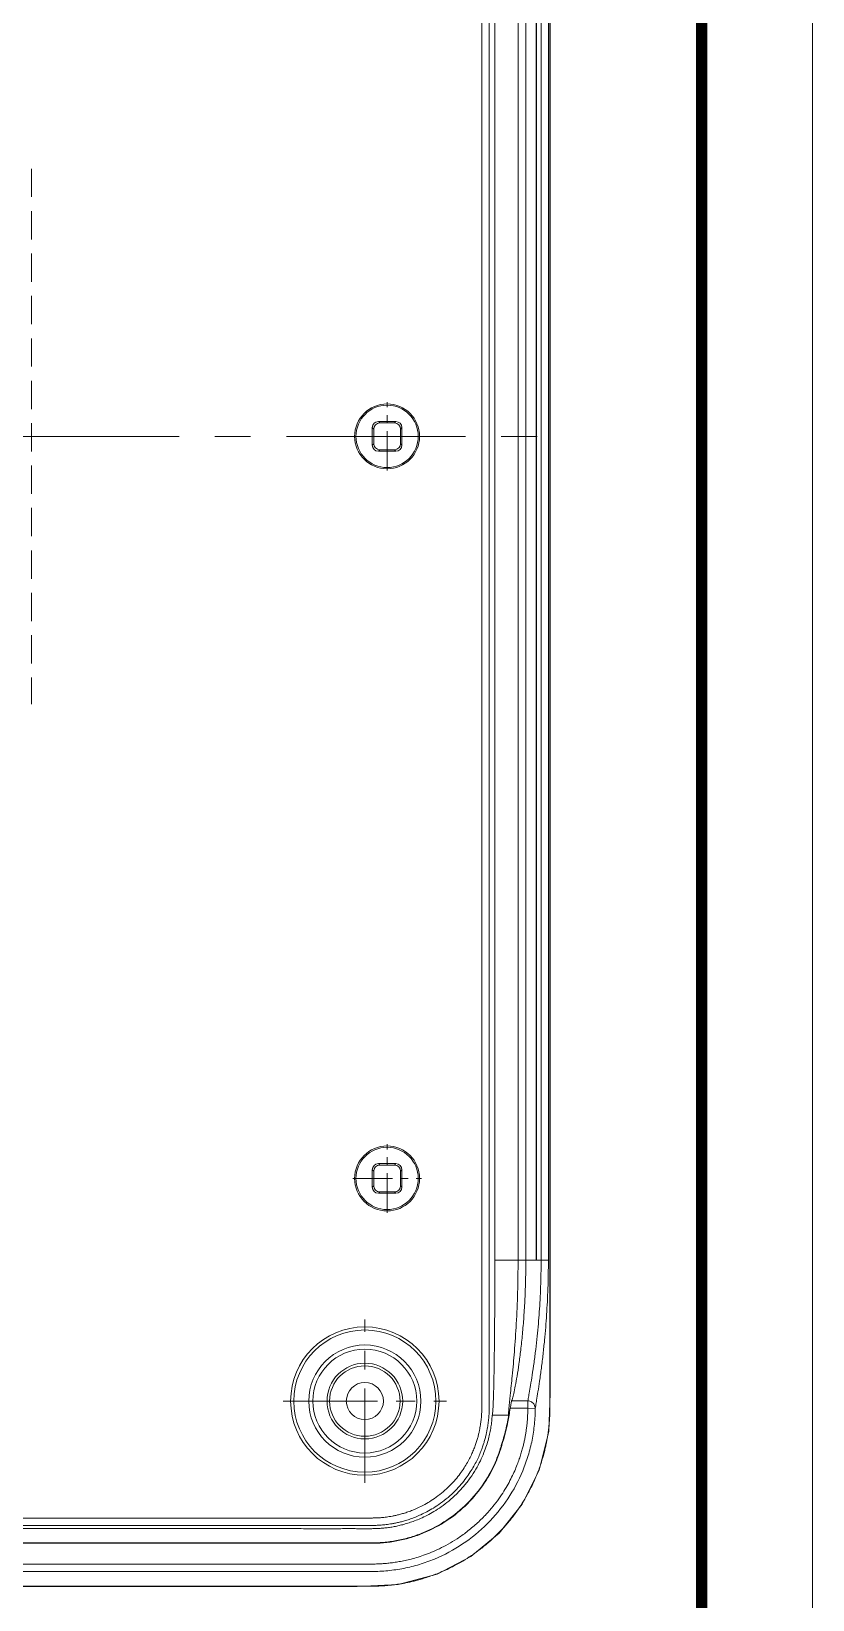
# Model space of a CAD drawing. Header units: millimetres. Extents: x 3219 to 3653, y 1046 to 1347.
# Drawn here: x 3600.7 to 3653.4, y 1161.7 to 1267.3 of the extents above; entities that cross this region are included whole.
import ezdxf

# ---------------------------------------------------------------- set-up
doc = ezdxf.new("R2010")
doc.units = ezdxf.units.MM
doc.linetypes.add('CENTER', pattern=[50.8, 31.75, -6.35, 6.35, -6.35])
doc.linetypes.add('HIDDEN', pattern=[9.525, 6.35, -3.175])
doc.layers.add('from', color=7, linetype='Continuous', lineweight=13)

# ---------------------------------------------------------------- blocks, each defined once
blk = doc.blocks.new('*u49')
at = {"color": 7, "linetype": 'Continuous'}
for p, q in [((47.473, 64.478), (47.473, -64.478)), ((47.5, -64.478), (47.5, 64.478)), ((43.763, 55.5), (43.763, -55.5)), ((45.325, -55.5), (45.325, 55.5)), ((45.861, -55.5), (45.861, 55.5)), ((46.548, 55.5), (46.548, -55.5)), ((46.561, 55.513), (46.561, -55.513)), ((46.879, 55.499), (46.879, -55.5)), ((47.371, 55.5), (47.371, -55.5)), ((35.5, -0.589), (35.5, 0.589)), ((35.596, 0.493), (35.5, 0.589)), ((35.596, -0.493), (35.596, 0.493)), ((36.007, 0.904), (35.911, 1)), ((35.911, 1), (37.089, 1)), ((36.007, 0.904), (36.993, 0.904)), ((36.993, 0.904), (37.089, 1)), ((37.404, 0.493), (37.5, 0.589)), ((37.404, 0.493), (37.404, -0.493)), ((37.5, 0.589), (37.5, -0.589)), ((35.596, -0.493), (35.5, -0.589)), ((36.007, -0.904), (35.911, -1)), ((37.089, -1), (35.911, -1)), ((36.993, -0.904), (36.007, -0.904)), ((36.993, -0.904), (37.089, -1)), ((37.404, -0.493), (37.5, -0.589)), ((35.5, -50.589), (35.5, -49.411)), ((35.596, -49.507), (35.5, -49.411)), ((35.596, -50.493), (35.596, -49.507)), ((36.007, -49.096), (35.911, -49)), ((35.911, -49), (37.089, -49)), ((36.007, -49.096), (36.993, -49.096)), ((36.993, -49.096), (37.089, -49)), ((37.404, -49.507), (37.5, -49.411)), ((37.404, -49.507), (37.404, -50.493)), ((37.5, -49.411), (37.5, -50.589)), ((35.596, -50.493), (35.5, -50.589)), ((37.404, -50.493), (37.5, -50.589)), ((36.007, -50.904), (35.911, -51)), ((37.089, -51), (35.911, -51)), ((36.993, -50.904), (36.007, -50.904)), ((36.993, -50.904), (37.089, -51)), ((43.763, -55.5), (45.325, -55.5)), ((45.848, -55.513), (45.325, -55.5)), ((45.848, -55.513), (45.861, -55.5)), ((46.561, -55.513), (45.848, -55.513)), ((46.548, -55.5), (45.861, -55.5)), ((46.561, -55.513), (46.548, -55.5)), ((47.371, -55.5), (46.879, -55.5)), ((45.982, -65.487), (44.8, -65.487)), ((45.982, -64.988), (44.894, -64.988)), ((45.982, -64.988), (45.982, -65.487)), ((45.982, -65.487), (46.482, -65.492)), ((47.392, -67.056), (47.5, -64.478)), ((47.473, -64.478), (47.473, -64.738)), ((47.5, -64.478), (47.473, -64.478)), ((43.584, -65.952), (44.693, -65.952)), ((44.611, -66.405), (44.638, -66.408)), ((44.353, -67.472), (44.38, -67.47)), ((46.74, -69.661), (47.392, -67.056)), ((44.199, -67.993), (44.226, -67.995)), ((45.596, -71.949), (46.74, -69.661)), ((44.047, -73.892), (45.596, -71.949)), ((42.143, -75.47), (44.047, -73.892)), ((39.881, -76.655), (42.143, -75.47)), ((37.24, -77.366), (39.881, -76.655)), ((-34.478, -77.5), (34.478, -77.5)), ((34.134, -77.472), (0, -77.473)), ((34.865, -77.474), (34.477, -77.473)), ((34.478, -77.5), (34.477, -77.473)), ((34.478, -77.5), (37.24, -77.366))]:
    blk.add_line(p, q, dxfattribs=at)
at = {"color": 3, "linetype": 'HIDDEN', "ltscale": 0.3}
blk.add_line((12.524, 18.034), (12.524, -18.034), dxfattribs=at)
at = {"color": 1, "linetype": 'CENTER', "ltscale": 0.084}
for p, q in [((36.5, -2.31), (36.5, 2.31)), ((34.19, 0), (38.81, 0)), ((36.5, -52.31), (36.5, -47.69)), ((34.19, -50), (38.81, -50))]:
    blk.add_line(p, q, dxfattribs=at)
at = {"color": 1, "linetype": 'CENTER', "ltscale": 0.380001}
blk.add_line((-47.5, 0), (47.5, 0), dxfattribs=at)
at = {"color": 1, "linetype": 'CENTER', "ltscale": 0.2}
for p, q in [((35, -70.5), (35, -59.5)), ((29.5, -65), (40.5, -65))]:
    blk.add_line(p, q, dxfattribs=at)
at = {"color": 7, "linetype": 'Continuous'}
for centre, radius in [((36.5, 0), 2.187), ((36.5, 0), 2.1), ((36.5, -50), 2.187), ((36.5, -50), 2.1), ((35, -65), 5), ((35, -65), 4.79), ((35, -65), 3.779), ((35, -65), 3.5), ((35, -65), 2.55), ((35, -65), 2.374), ((35, -65), 1.25)]:
    blk.add_circle(centre, radius, dxfattribs=at)
for centre, radius, start, end in [((-8.234, -56.619), 53.77, 349.51078, 350.50656), ((-30.692, -65.059), 78.166, 359.9695, 0.23502), ((34.782, -64.585), 9.997, 343.21585, 349.50636), ((34.808, -64.588), 9.997, 343.24315, 349.50902), ((-7.949, -56.67), 53.454, 349.5068, 350.00045), ((87.903, -80.606), 45.488, 163.21761, 163.90201), ((87.928, -80.58), 45.478, 163.2449, 163.93474), ((33.998, -213.652), 136.18, 89.79832, 89.94297), ((35.035, -5.576), 71.898, 269.86417, 269.98215)]:
    blk.add_arc(centre, radius, start, end, dxfattribs=at)
for centre, major_axis, start_param, end_param in [((35.912, 0.588), (0.291, -0.291), 2.3563468, 3.9268385), ((36.008, 0.492), (0.291, -0.291), 2.3563468, 3.9268385), ((36.992, 0.492), (-0.291, -0.291), 2.3563468, 3.9268385), ((37.088, 0.588), (0.291, 0.291), -0.7852459, 0.7852459), ((35.912, -0.588), (0.291, 0.291), 2.3563468, 3.9268385), ((36.008, -0.492), (0.291, 0.291), 2.3563468, 3.9268385), ((36.992, -0.492), (-0.291, 0.291), 2.3563468, 3.9268385), ((37.088, -0.588), (0.291, -0.291), -0.7852459, 0.7852459), ((35.912, -49.412), (0.291, -0.291), 2.3563468, 3.9268385), ((36.008, -49.508), (0.291, -0.291), 2.3563468, 3.9268385), ((36.992, -49.508), (-0.291, -0.291), 2.3563468, 3.9268385), ((37.088, -49.412), (0.291, 0.291), -0.7852459, 0.7852459), ((35.912, -50.588), (0.291, 0.291), 2.3563468, 3.9268385), ((36.008, -50.492), (0.291, 0.291), 2.3563468, 3.9268385), ((36.992, -50.492), (-0.291, 0.291), 2.3563468, 3.9268385), ((37.088, -50.588), (0.291, -0.291), -0.7852459, 0.7852459)]:
    blk.add_ellipse(centre, major_axis=major_axis, ratio=0.9996955, start_param=start_param, end_param=end_param, dxfattribs=at)
for points, start_tangent, end_tangent in [([(0, 73.379), (2.853, 73.379), (5.491, 73.379), (7.93, 73.379), (10.186, 73.379), (12.275, 73.379), (14.207, 73.379), (15.993, 73.379), (17.643, 73.379), (19.168, 73.379), (20.582, 73.379), (21.896, 73.379), (23.118, 73.379), (24.251, 73.379), (25.296, 73.379), (26.264, 73.379), (27.166, 73.379), (27.995, 73.379), (28.743, 73.379), (29.42, 73.379), (30.038, 73.379), (30.605, 73.379), (31.133, 73.379), (31.631, 73.379), (32.098, 73.379), (32.527, 73.379), (32.921, 73.379), (33.284, 73.379), (33.619, 73.379), (33.927, 73.379), (34.21, 73.379), (34.471, 73.379), (34.711, 73.38), (34.933, 73.381), (35.138, 73.381), (35.324, 73.38), (35.509, 73.379), (35.699, 73.375), (35.884, 73.369), (36.063, 73.358), (36.235, 73.343), (36.416, 73.323), (36.615, 73.297), (36.83, 73.263), (37.065, 73.219), (37.317, 73.163), (37.583, 73.094), (37.864, 73.011), (38.161, 72.91), (38.474, 72.79), (38.808, 72.644), (39.165, 72.467), (39.549, 72.25), (39.959, 71.986), (40.392, 71.666), (40.841, 71.281), (41.301, 70.82), (41.761, 70.269), (42.207, 69.621), (42.612, 68.875), (42.927, 68.115), (43.137, 67.421), (43.269, 66.79), (43.344, 66.222), (43.375, 65.705), (43.38, 65.245), (43.38, 64.757), (43.379, 64.204), (43.379, 63.594), (43.379, 62.924), (43.379, 62.188), (43.379, 61.378), (43.379, 60.488), (43.379, 59.517), (43.379, 58.467), (43.379, 57.348), (43.379, 56.144), (43.379, 54.838), (43.379, 53.413), (43.379, 51.88), (43.379, 50.232), (43.379, 48.45), (43.379, 46.529), (43.379, 44.458), (43.379, 42.228), (43.379, 39.831), (43.379, 37.249), (43.379, 34.463), (43.379, 31.46), (43.379, 28.225), (43.379, 24.737), (43.379, 20.979), (43.379, 16.929), (43.379, 12.564), (43.379, 7.861), (43.379, 2.793), (43.379, -2.67), (43.379, -8.523), (43.379, -14.292), (43.379, -19.432), (43.379, -23.947), (43.379, -27.973), (43.379, -31.574), (43.379, -34.816), (43.379, -37.743), (43.379, -40.394), (43.379, -42.807), (43.379, -45.013), (43.379, -47.027), (43.379, -48.869), (43.379, -50.552), (43.379, -52.089), (43.379, -53.507), (43.379, -54.813), (43.379, -56), (43.379, -57.086), (43.379, -58.088), (43.379, -59.027), (43.379, -59.895), (43.379, -60.666), (43.379, -61.349), (43.379, -61.956), (43.379, -62.498), (43.379, -62.985), (43.379, -63.424), (43.379, -63.823), (43.379, -64.19), (43.379, -64.532), (43.38, -64.848), (43.381, -65.136), (43.38, -65.401), (43.377, -65.646), (43.369, -65.873), (43.357, -66.073), (43.342, -66.249), (43.323, -66.417), (43.3, -66.59), (43.271, -66.781), (43.233, -66.991), (43.186, -67.218), (43.127, -67.462), (43.053, -67.728), (42.961, -68.015), (42.849, -68.325), (42.712, -68.658), (42.544, -69.016), (42.344, -69.389), (42.108, -69.777), (41.826, -70.183), (41.49, -70.606), (41.087, -71.044), (40.608, -71.488), (40.098, -71.889), (39.622, -72.206), (39.185, -72.457), (38.783, -72.655), (38.412, -72.815), (38.069, -72.943), (37.753, -73.045), (37.463, -73.126), (37.194, -73.191), (36.947, -73.242), (36.726, -73.28), (36.526, -73.309), (36.344, -73.332), (36.179, -73.348), (36.028, -73.36), (35.892, -73.368), (35.764, -73.374), (35.639, -73.377), (35.515, -73.379), (35.392, -73.38), (35.271, -73.38), (35.15, -73.381), (35.025, -73.381), (34.891, -73.381), (34.742, -73.38), (34.574, -73.38), (34.387, -73.379), (34.183, -73.379), (33.961, -73.379), (33.721, -73.379), (33.461, -73.379), (33.18, -73.379), (32.877, -73.379), (32.55, -73.379), (32.198, -73.379), (31.816, -73.379), (31.401, -73.379), (30.957, -73.379), (30.482, -73.379), (29.969, -73.379), (29.409, -73.379), (28.794, -73.379), (28.114, -73.379), (27.361, -73.379), (26.539, -73.379), (25.657, -73.379), (24.707, -73.379), (23.68, -73.379), (22.569, -73.379), (21.373, -73.379), (20.09, -73.379), (18.708, -73.379), (17.216, -73.379), (15.602, -73.379), (13.854, -73.379), (11.965, -73.379), (9.925, -73.379), (7.723, -73.379), (5.345, -73.379), (2.776, -73.379), (0, -73.379)], (1, 0), (-1, 0)), ([(0, 72.879), (2.853, 72.879), (5.491, 72.879), (7.93, 72.879), (10.186, 72.879), (12.275, 72.879), (14.207, 72.879), (15.993, 72.879), (17.643, 72.879), (19.168, 72.879), (20.582, 72.879), (21.896, 72.879), (23.118, 72.879), (24.251, 72.879), (25.296, 72.879), (26.264, 72.879), (27.166, 72.879), (27.995, 72.879), (28.743, 72.879), (29.42, 72.879), (30.037, 72.879), (30.605, 72.879), (31.133, 72.879), (31.631, 72.879), (32.098, 72.879), (32.527, 72.88), (32.921, 72.879), (33.284, 72.879), (33.618, 72.879), (33.927, 72.879), (34.211, 72.879), (34.473, 72.879), (34.713, 72.88), (34.934, 72.881), (35.137, 72.881), (35.321, 72.88), (35.503, 72.879), (35.687, 72.876), (35.86, 72.869), (36.026, 72.859), (36.186, 72.845), (36.356, 72.827), (36.543, 72.802), (36.745, 72.77), (36.965, 72.729), (37.201, 72.677), (37.45, 72.612), (37.713, 72.534), (37.991, 72.44), (38.285, 72.327), (38.597, 72.191), (38.932, 72.025), (39.292, 71.822), (39.676, 71.574), (40.081, 71.275), (40.502, 70.914), (40.932, 70.482), (41.364, 69.966), (41.781, 69.359), (42.161, 68.66), (42.455, 67.948), (42.653, 67.298), (42.776, 66.708), (42.847, 66.173), (42.875, 65.692), (42.88, 65.243), (42.88, 64.759), (42.879, 64.205), (42.879, 63.594), (42.879, 62.924), (42.879, 62.188), (42.879, 61.378), (42.879, 60.488), (42.879, 59.517), (42.879, 58.467), (42.879, 57.348), (42.879, 56.144), (42.879, 54.838), (42.879, 53.413), (42.879, 51.88), (42.879, 50.232), (42.879, 48.45), (42.879, 46.529), (42.879, 44.458), (42.879, 42.228), (42.879, 39.831), (42.879, 37.249), (42.879, 34.463), (42.879, 31.46), (42.879, 28.225), (42.879, 24.737), (42.879, 20.979), (42.879, 16.929), (42.879, 12.564), (42.879, 7.861), (42.879, 2.793), (42.879, -2.67), (42.879, -8.523), (42.879, -14.292), (42.879, -19.432), (42.879, -23.947), (42.879, -27.973), (42.879, -31.574), (42.879, -34.816), (42.879, -37.743), (42.879, -40.394), (42.879, -42.807), (42.879, -45.013), (42.879, -47.027), (42.879, -48.869), (42.879, -50.552), (42.879, -52.089), (42.879, -53.507), (42.879, -54.813), (42.879, -56), (42.879, -57.086), (42.879, -58.088), (42.879, -59.027), (42.879, -59.895), (42.879, -60.666), (42.879, -61.349), (42.879, -61.956), (42.879, -62.498), (42.879, -62.985), (42.879, -63.424), (42.879, -63.823), (42.879, -64.19), (42.879, -64.534), (42.88, -64.849), (42.881, -65.136), (42.88, -65.398), (42.877, -65.636), (42.87, -65.85), (42.859, -66.035), (42.844, -66.199), (42.827, -66.356), (42.805, -66.52), (42.778, -66.699), (42.742, -66.896), (42.698, -67.108), (42.643, -67.337), (42.574, -67.585), (42.488, -67.854), (42.383, -68.145), (42.254, -68.457), (42.097, -68.792), (41.91, -69.141), (41.689, -69.505), (41.425, -69.885), (41.109, -70.282), (40.732, -70.692), (40.283, -71.108), (39.806, -71.483), (39.36, -71.781), (38.95, -72.015), (38.574, -72.201), (38.226, -72.351), (37.905, -72.47), (37.609, -72.566), (37.337, -72.643), (37.086, -72.703), (36.855, -72.75), (36.647, -72.786), (36.46, -72.814), (36.289, -72.835), (36.134, -72.85), (35.994, -72.862), (35.867, -72.869), (35.749, -72.874), (35.63, -72.877), (35.509, -72.879), (35.388, -72.88), (35.269, -72.881), (35.149, -72.881), (35.025, -72.881), (34.892, -72.881), (34.743, -72.88), (34.575, -72.88), (34.388, -72.879), (34.183, -72.879), (33.961, -72.879), (33.721, -72.879), (33.46, -72.879), (33.18, -72.879), (32.876, -72.879), (32.55, -72.88), (32.198, -72.88), (31.816, -72.879), (31.402, -72.879), (30.957, -72.879), (30.482, -72.879), (29.969, -72.879), (29.409, -72.879), (28.794, -72.879), (28.114, -72.879), (27.361, -72.879), (26.539, -72.879), (25.657, -72.879), (24.707, -72.879), (23.68, -72.879), (22.569, -72.879), (21.373, -72.879), (20.09, -72.879), (18.708, -72.879), (17.216, -72.879), (15.602, -72.879), (13.854, -72.879), (11.965, -72.879), (9.925, -72.879), (7.723, -72.879), (5.345, -72.879), (2.776, -72.879), (0, -72.879)], (1, 0), (-1, 0)), ([(43.584, -65.952), (43.617, -65.726), (43.646, -65.318), (43.668, -64.735), (43.688, -63.987), (43.707, -63.087), (43.723, -62.05), (43.737, -60.891), (43.748, -59.634), (43.757, -58.299), (43.762, -56.913), (43.763, -55.5)], (0.2318122, 0.9727606), (0.0000019, 1)), ([(44.693, -65.952), (44.711, -65.517), (44.8, -64.619), (44.934, -63.311), (45.079, -61.689), (45.207, -59.791), (45.295, -57.679), (45.325, -55.5)], (-0.1010777, 0.9948785), (0.0000024, 1)), ([(44.894, -64.988), (44.953, -64.832), (45.037, -64.497), (45.142, -63.992), (45.26, -63.325), (45.385, -62.508), (45.507, -61.561), (45.62, -60.496), (45.715, -59.339), (45.788, -58.105), (45.833, -56.823), (45.848, -55.513)], (0.5663899, 0.8241374), (0.0002325, 1)), ([(46.879, -55.5), (46.871, -56.424), (46.846, -57.309), (46.808, -58.169), (46.757, -58.987), (46.694, -59.794), (46.615, -60.636), (46.517, -61.515), (46.402, -62.409), (46.278, -63.255), (46.168, -63.942), (46.079, -64.464), (46.015, -64.82), (45.982, -64.988)], (-0.0000105, -1), (-0.1953206, -0.9807395)), ([(47.371, -55.5), (47.363, -56.473), (47.339, -57.404), (47.3, -58.309), (47.25, -59.17), (47.188, -60.02), (47.109, -60.906), (47.012, -61.832), (46.899, -62.773), (46.776, -63.664), (46.666, -64.386), (46.579, -64.935), (46.514, -65.313), (46.482, -65.492)], (-0.0000088, -1), (-0.1810634, -0.9834714)), ([(46.561, -55.513), (46.72, -55.5), (46.879, -55.5)], (1, 0), (1, 0)), ([(45.982, -65.487), (45.979, -65.723), (45.972, -65.946), (45.96, -66.168), (45.942, -66.402), (45.916, -66.654), (45.883, -66.917), (45.844, -67.179), (45.798, -67.437), (45.746, -67.695), (45.685, -67.962), (45.611, -68.246), (45.521, -68.558), (45.409, -68.902), (45.27, -69.281), (45.1, -69.694), (44.895, -70.133), (44.655, -70.59), (44.372, -71.068), (44.032, -71.576), (43.621, -72.114), (43.121, -72.685), (42.522, -73.271), (41.866, -73.818), (41.22, -74.275), (40.609, -74.645), (40.03, -74.946), (39.482, -75.19), (38.962, -75.388), (38.472, -75.547), (38.019, -75.671), (37.604, -75.765), (37.22, -75.837), (36.865, -75.89), (36.541, -75.928), (36.242, -75.955), (35.947, -75.972), (35.621, -75.98), (35.245, -75.984), (34.815, -75.984), (34.332, -75.982), (33.794, -75.982), (33.203, -75.982), (32.559, -75.983), (31.855, -75.982), (31.087, -75.982), (30.252, -75.982), (29.351, -75.982), (28.385, -75.982), (27.349, -75.982), (26.233, -75.982), (25.026, -75.982), (23.718, -75.982), (22.301, -75.982), (20.767, -75.982), (19.109, -75.982), (17.317, -75.982), (15.379, -75.982), (13.285, -75.982), (11.021, -75.982), (8.574, -75.982), (5.93, -75.982), (3.076, -75.982), (0, -75.982)], (-0.0096549, -0.9999534), (-1, 0)), ([(46.482, -65.492), (46.469, -66.02), (46.429, -66.558), (46.271, -67.626), (46.008, -68.674), (45.645, -69.69), (44.628, -71.593), (43.26, -73.26), (41.593, -74.628), (39.69, -75.645), (38.674, -76.008), (37.626, -76.271), (36.558, -76.429), (36.02, -76.469), (35.48, -76.482), (34.371, -76.482), (33.263, -76.482), (31.045, -76.482), (28.828, -76.482), (26.61, -76.482), (22.175, -76.482), (17.74, -76.482), (13.305, -76.482), (8.87, -76.482), (0, -76.482)], (-0.0096919, -0.999953), (-1, 0)), ([(47.474, -65.1), (47.474, -65.177), (47.473, -65.361), (47.471, -65.525), (47.469, -65.677), (47.465, -65.825), (47.46, -65.974), (47.453, -66.126), (47.443, -66.277), (47.432, -66.427), (47.419, -66.575), (47.404, -66.727), (47.386, -66.889), (47.363, -67.069), (47.334, -67.27), (47.297, -67.496), (47.251, -67.749), (47.193, -68.028), (47.122, -68.332), (47.036, -68.658), (46.934, -69.008), (46.811, -69.383), (46.663, -69.787), (46.486, -70.219), (46.273, -70.684), (46.015, -71.187), (45.697, -71.738), (45.304, -72.337), (44.847, -72.949), (44.348, -73.535), (43.811, -74.089), (43.242, -74.605), (42.648, -75.079), (42.041, -75.504), (41.453, -75.866), (40.916, -76.158), (40.425, -76.395), (39.973, -76.589), (39.552, -76.751), (39.162, -76.885), (38.802, -76.996), (38.471, -77.087), (38.168, -77.161), (37.891, -77.222), (37.637, -77.272), (37.404, -77.313), (37.19, -77.346), (36.99, -77.373), (36.805, -77.396), (36.634, -77.414), (36.479, -77.428), (36.338, -77.439), (36.205, -77.448), (36.076, -77.455), (35.948, -77.461), (35.821, -77.465), (35.696, -77.468), (35.573, -77.471), (35.45, -77.472), (35.322, -77.473), (35.185, -77.474), (35.033, -77.474), (35.013, -77.474)], (-0.0008962, -0.9999996), (-1, 0.0002336)), ([(44.8, -65.487), (44.831, -65.302), (44.86, -65.143), (44.882, -65.033), (44.894, -64.988)], (0.164965, 0.9862994), (0.5663899, 0.8241374)), ([(46.482, -65.492), (46.417, -65.241), (46.233, -65.056), (45.982, -64.988)], (0.0099832, 0.9999502), (-0.9999923, 0.0039311)), ([(0, -73.597), (2.822, -73.597), (5.448, -73.597), (7.888, -73.597), (10.154, -73.597), (12.258, -73.597), (14.213, -73.597), (16.03, -73.597), (17.72, -73.597), (19.291, -73.597), (20.751, -73.597), (22.108, -73.597), (23.368, -73.597), (24.539, -73.597), (25.627, -73.597), (26.638, -73.597), (27.577, -73.597), (28.448, -73.597), (29.258, -73.597), (30.009, -73.597), (30.706, -73.597), (31.352, -73.598), (31.951, -73.598), (32.506, -73.598), (33.021, -73.598), (33.5, -73.597), (33.944, -73.597), (34.353, -73.597), (34.724, -73.599), (35.064, -73.599), (35.389, -73.598), (35.709, -73.593), (36.029, -73.579), (36.35, -73.551), (36.668, -73.51), (36.985, -73.457), (37.306, -73.39), (37.636, -73.306), (37.985, -73.201), (38.356, -73.071), (38.756, -72.907), (39.188, -72.701), (39.651, -72.444), (40.142, -72.125), (40.656, -71.733), (41.173, -71.266), (41.664, -70.738), (42.105, -70.171), (42.479, -69.591), (42.786, -69.019), (43.024, -68.476), (43.202, -67.983), (43.331, -67.543), (43.426, -67.138), (43.498, -66.746), (43.55, -66.351), (43.584, -65.952)], (1, 0), (0.0554977, 0.9984588)), ([(44.199, -67.993), (44.163, -68.114), (43.863, -68.952), (43.025, -70.521), (41.896, -71.896), (40.521, -73.025), (38.952, -73.863), (38.114, -74.163), (37.25, -74.379), (36.368, -74.51), (35.93, -74.543), (35.706, -74.55), (35.462, -74.554), (34.376, -74.554), (33.261, -74.554), (31.045, -74.554), (28.827, -74.554), (26.61, -74.554), (22.175, -74.554), (17.74, -74.554), (13.305, -74.554), (8.87, -74.554), (0, -74.554)], (-0.2771925, -0.9608144), (-1, 0)), ([(0, -74.58), (8.87, -74.58), (13.305, -74.58), (17.74, -74.58), (22.175, -74.58), (26.61, -74.58), (28.827, -74.58), (31.045, -74.58), (33.261, -74.58), (34.376, -74.58), (35.462, -74.58), (35.706, -74.576), (35.932, -74.569), (36.371, -74.536), (37.255, -74.405), (38.122, -74.188), (38.962, -73.887), (40.536, -73.046), (41.915, -71.915), (43.046, -70.536), (43.887, -68.962), (44.188, -68.122), (44.226, -67.995)], (1, 0), (0.2766448, 0.9609722))]:
    blk.add_spline(points, degree=3, dxfattribs=dict(at, start_tangent=start_tangent, end_tangent=end_tangent))

msp = doc.modelspace()

# ---------------------------------------------------------------- linework, layer by layer
at = {"layer": 'from'}
msp.add_lwpolyline([(3219.379, 1045.566), (3653.364, 1045.566), (3653.364, 1347.146), (3219.379, 1347.146)], close=True, dxfattribs=at)
at = {"layer": 'from', "const_width": 0.748}
msp.add_lwpolyline([(3226.859, 1053.045), (3226.859, 1339.667), (3645.885, 1339.667), (3645.885, 1053.045), (3226.859, 1053.045)], dxfattribs=at)

# ---------------------------------------------------------------- block references
at = {"layer": 'from'}
msp.add_blockref('*u49', (3588.184, 1240.031), dxfattribs=at)

doc.saveas('drawing.dxf')
